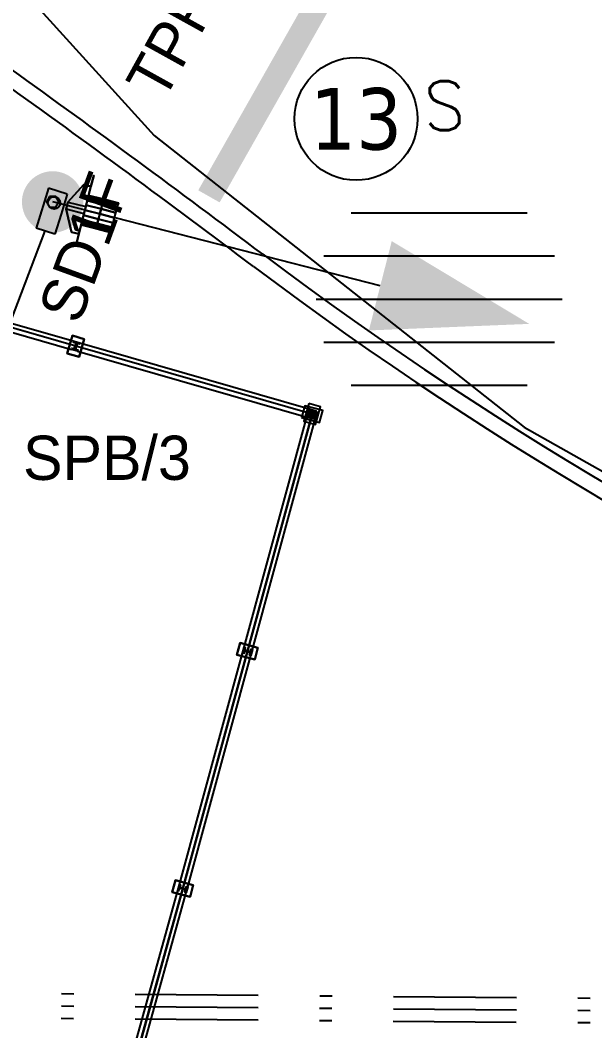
# Model space of a CAD drawing. Extents: x 421500 to 422711, y 436000 to 437000.
# Drawn here: x 421956.13 to 421960.8, y 436513.51 to 436521.73 of the extents above; entities that cross this region are included whole.
import ezdxf
from ezdxf.enums import TextEntityAlignment as Align

# ---------------------------------------------------------------- set-up
doc = ezdxf.new("R2010")
doc.units = 0
doc.linetypes.add('1001', pattern=[2, 1, 0, 1])
doc.linetypes.add('XREF UTC_716709_AJB_1b$0$DASHDOT1', pattern=[2, 1, -0.5, 0, -0.5])
doc.layers.get('0').update_dxf_attribs({"color": 210})
for name, color, linetype in [('716709-ExBase$0$XC-LCCCarriageway', 251, 'Continuous'), ('Lines', 1, 'Continuous'), ('Pr-Kerb', 2, 'Continuous'), ('Pr-KerbEdge', 8, 'Continuous'), ('Pr-PGR', 7, 'Continuous'), ('Pr-PGR-Panels', 4, 'Continuous'), ('Pr-Poles', 2, 'Continuous'), ('XREF UTC_716709_AJB_1b$0$DATA', 7, 'Continuous'), ('XREF UTC_716709_AJB_1b$0$du-UTCBOX', 42, 'Continuous'), ('XREF UTC_716709_AJB_1b$0$du-UTCDUCT-F1', 42, 'XREF UTC_716709_AJB_1b$0$DASHDOT1'), ('XREF UTC_716709_AJB_1b$0$du-UTCTEXT', 42, 'Continuous'), ('XREF UTC_716709_AJB_1b$0$NUMBERS', 7, 'Continuous'), ('XREF UTC_716709_AJB_1b$0$Pole-Type', 4, 'Continuous'), ('XREF UTC_716709_AJB_1b$0$SETOUT', 4, 'Continuous'), ('XREF UTC_716709_AJB_1b$0$Signals', 7, 'Continuous'), ('XREF UTC_716709_AJB_1b$0$SIGSnumbers', 7, 'Continuous'), ('XREF UTC_716709_AJB_1b$0$VIEW', 7, 'Continuous')]:
    doc.layers.add(name, color=color, linetype=linetype)
doc.styles.add('XREF UTC_716709_AJB_1b$0$KTS_TAHOMA', font='tahoma.ttf')
doc.styles.add('XREF UTC_716709_AJB_1b$0$Romans', font='romans.shx', dxfattribs={"width": 0.9})
doc.styles.add('XREF UTC_716709_AJB_1b$0$Standard', font='txt')

# ---------------------------------------------------------------- blocks, each defined once
blk = doc.blocks.new('plan-pgr-2')
for p, q in [((0, 0), (2, 0)), ((1.975, 0.035), (0.025, 0.035)), ((1.975, -0.035), (0.025, -0.035))]:
    blk.add_line(p, q)
for points in [[(0.05, -0.075), (0.05, 0.075), (-0.05, 0.075), (-0.05, -0.075)], [(2.05, 0.075), (2.05, -0.075), (1.95, -0.075), (1.95, 0.075)]]:
    blk.add_lwpolyline(points, close=True)
at = {"flags": 128}
for points in [[(-0.025, 0.035), (0.025, 0.035), (0.025, 0.025), (0.005, 0.025), (0.005, -0.025), (0.025, -0.025), (0.025, -0.035), (-0.025, -0.035), (-0.025, -0.025), (-0.005, -0.025), (-0.005, 0.025), (-0.025, 0.025)], [(1.975, 0.035), (2.025, 0.035), (2.025, 0.025), (2.005, 0.025), (2.005, -0.025), (2.025, -0.025), (2.025, -0.035), (1.975, -0.035), (1.975, -0.025), (1.995, -0.025), (1.995, 0.025), (1.975, 0.025)]]:
    blk.add_lwpolyline(points, close=True, dxfattribs=at)
for centre in [(0, 0), (2, 0)]:
    blk.add_circle(centre, 0.0025)
blk = doc.blocks.new('pole')
blk.add_circle((0, 0), 0.05)
blk = doc.blocks.new('XREF UTC_716709_AJB_1b$0$pole')
at = {"const_width": 0.25}
blk.add_lwpolyline([(-0.125, 0, 1), (0.125, 0, 1)], format="xyb", close=True, dxfattribs=at)
at = {"layer": 'XREF UTC_716709_AJB_1b$0$SETOUT', "const_width": 0.125}
blk.add_lwpolyline([(-0.0625, 0, 1), (0.0625, 0, 1)], format="xyb", close=True, dxfattribs=at)
at = {"layer": 'XREF UTC_716709_AJB_1b$0$VIEW'}
blk.add_lwpolyline([(-0.025, 0.0433), (-0.05, 0), (-0.025, -0.0433), (0.025, -0.0433), (0.05, 0), (0.025, 0.0433)], close=True, dxfattribs=at)
at = {"layer": 'XREF UTC_716709_AJB_1b$0$DATA', "style": 'XREF UTC_716709_AJB_1b$0$Standard', "flags": 9}
for tag, p in [('HEIGHT', (0.5, 1)), ('TYPE', (0.5, 0.75)), ('NUM', (0.5, 0.5)), ('SITE', (0.5, 0.25)), ('IDENT', (0.5, 0))]:
    blk.add_attdef(tag, p, '', height=0.2, dxfattribs=at)
blk = doc.blocks.new('XREF UTC_716709_AJB_1b$0$HD001P')
at = {"linetype": 'Continuous'}
blk.add_line((0, 2.75), (0, 0), dxfattribs=at)
blk.add_solid([(0.375, 2.75), (-0.375, 2.75), (0, 4)], dxfattribs=at)
at = {"layer": 'XREF UTC_716709_AJB_1b$0$VIEW', "color": 1, "linetype": 'Continuous', "extrusion": (0, 1, 0), "const_width": 0.1}
blk.add_lwpolyline([(0.05, 2.94, 1), (-0.05, 2.94, 1)], format="xyb", close=True, dxfattribs=at)
at = {"layer": 'XREF UTC_716709_AJB_1b$0$VIEW', "color": 2, "linetype": 'Continuous', "extrusion": (0, 1, 0), "const_width": 0.1}
blk.add_lwpolyline([(0.05, 2.62, 1), (-0.05, 2.62, 1)], format="xyb", close=True, dxfattribs=at)
at = {"layer": 'XREF UTC_716709_AJB_1b$0$VIEW', "color": 3, "linetype": 'Continuous', "extrusion": (0, 1, 0), "const_width": 0.1}
blk.add_lwpolyline([(0.05, 2.3, 1), (-0.05, 2.3, 1)], format="xyb", close=True, dxfattribs=at)
at = {"layer": 'XREF UTC_716709_AJB_1b$0$VIEW', "color": 7, "linetype": 'Continuous'}
for points in [[(-0.2, 0.27, 2.1), (-0.29, 0.27, 2.1), (-0.29, 0.27, 3.2), (-0.2, 0.27, 3.2)], [(0.29, 0.27, 2.1), (0.2, 0.27, 2.1), (0.2, 0.27, 3.2), (0.29, 0.27, 3.2)]]:
    blk.add_3dface(points, dxfattribs=at)
at = {"layer": 'XREF UTC_716709_AJB_1b$0$VIEW', "linetype": 'Continuous'}
for points in [[(0.2, 0.27, 2.1), (-0.2, 0.27, 2.1), (-0.2, 0.27, 3.2), (0.2, 0.27, 3.2)], [(-0.2, 0.21, 2.1), (-0.2, 0.27, 2.1), (-0.2, 0.27, 3.2), (-0.2, 0.21, 3.2)], [(-0.03, 0.12, 2.1), (-0.03, 0.27, 2.1), (-0.2, 0.27, 2.1), (-0.2, 0.21, 2.1)], [(-0.03, 0.12, 3.2), (-0.03, 0.27, 3.2), (-0.2, 0.27, 3.2), (-0.2, 0.21, 3.2)], [(0.03, 0.27, 2.1), (0.03, 0.12, 2.1), (-0.03, 0.12, 2.1), (-0.03, 0.27, 2.1)], [(0.03, 0.27, 3.2), (0.03, 0.12, 3.2), (-0.03, 0.12, 3.2), (-0.03, 0.27, 3.2)], [(0.2, 0.21, 2.1), (0.2, 0.27, 2.1), (0.03, 0.27, 2.1), (0.03, 0.12, 2.1)], [(0.2, 0.21, 3.2), (0.2, 0.27, 3.2), (0.03, 0.27, 3.2), (0.03, 0.12, 3.2)], [(0.2, 0.21, 2.1), (0.2, 0.27, 2.1), (0.2, 0.27, 3.2), (0.2, 0.21, 3.2)], [(-0.2, 0.21, 2.1), (-0.03, 0.12, 2.1), (-0.03, 0.12, 3.2), (-0.2, 0.21, 3.2)], [(0.03, 0.12, 2.1), (0.2, 0.21, 2.1), (0.2, 0.21, 3.2), (0.03, 0.12, 3.2)], [(-0.03, 0.12, 2.1), (0.03, 0.12, 2.1), (0.03, 0.12, 3.2), (-0.03, 0.12, 3.2)]]:
    blk.add_3dface(points, dxfattribs=at)
at = {"layer": 'XREF UTC_716709_AJB_1b$0$DATA', "style": 'XREF UTC_716709_AJB_1b$0$Standard', "flags": 9}
for tag, p in [('SUPPORT', (0.75, 1.5)), ('BRACKETS', (0.75, 1.25)), ('HEIGHT', (0.75, 1)), ('CABLE', (0.75, 0.75)), ('PHASE', (0.75, 0.5)), ('TYPE', (0.75, 0.25)), ('NUM', (0.75, 0)), ('SITE', (0.75, -0.25)), ('IDENT', (0.75, -0.5))]:
    blk.add_attdef(tag, p, '', height=0.2, dxfattribs=at)
at = {"layer": 'XREF UTC_716709_AJB_1b$0$VIEW', "linetype": 'Continuous'}
mesh = blk.add_polymesh((13, 3), dxfattribs=at)
for k, corner in enumerate([(0.1083, 0.27, 2.8775), (0.1083, 0.395, 2.8775), (0.1083, 0.52, 2.8775), (0.1231, 0.27, 2.9183), (0.1231, 0.395, 2.9183), (0.1231, 0.52, 2.9183), (0.1231, 0.27, 2.9617), (0.1231, 0.395, 2.9617), (0.1231, 0.52, 2.9617), (0.1083, 0.27, 3.0025), (0.1083, 0.395, 3.0025), (0.1083, 0.52, 3.0025), (0.0803, 0.27, 3.0358), (0.0803, 0.395, 3.0358), (0.0803, 0.52, 3.0358), (0.0428, 0.27, 3.0575), (0.0428, 0.395, 3.0575), (0.0428, 0.52, 3.0575), (0, 0.27, 3.065), (0, 0.395, 3.065), (0, 0.52, 3.065), (-0.0428, 0.27, 3.0575), (-0.0428, 0.395, 3.0575), (-0.0428, 0.52, 3.0575), (-0.0803, 0.27, 3.0358), (-0.0803, 0.395, 3.0358), (-0.0803, 0.52, 3.0358), (-0.1083, 0.27, 3.0025), (-0.1083, 0.395, 3.0025), (-0.1083, 0.52, 3.0025), (-0.1231, 0.27, 2.9617), (-0.1231, 0.395, 2.9617), (-0.1231, 0.52, 2.9617), (-0.1231, 0.27, 2.9183), (-0.1231, 0.395, 2.9183), (-0.1231, 0.52, 2.9183), (-0.1083, 0.27, 2.8775), (-0.1083, 0.395, 2.8775), (-0.1083, 0.52, 2.8775)]):
    mesh.set_mesh_vertex(divmod(k, 3), corner)
mesh = blk.add_polymesh((13, 3), dxfattribs=at)
for k, corner in enumerate([(0.1083, 0.27, 2.5575), (0.1083, 0.395, 2.5575), (0.1083, 0.52, 2.5575), (0.1231, 0.27, 2.5983), (0.1231, 0.395, 2.5983), (0.1231, 0.52, 2.5983), (0.1231, 0.27, 2.6417), (0.1231, 0.395, 2.6417), (0.1231, 0.52, 2.6417), (0.1083, 0.27, 2.6825), (0.1083, 0.395, 2.6825), (0.1083, 0.52, 2.6825), (0.0803, 0.27, 2.7158), (0.0803, 0.395, 2.7158), (0.0803, 0.52, 2.7158), (0.0428, 0.27, 2.7375), (0.0428, 0.395, 2.7375), (0.0428, 0.52, 2.7375), (0, 0.27, 2.745), (0, 0.395, 2.745), (0, 0.52, 2.745), (-0.0428, 0.27, 2.7375), (-0.0428, 0.395, 2.7375), (-0.0428, 0.52, 2.7375), (-0.0803, 0.27, 2.7158), (-0.0803, 0.395, 2.7158), (-0.0803, 0.52, 2.7158), (-0.1083, 0.27, 2.6825), (-0.1083, 0.395, 2.6825), (-0.1083, 0.52, 2.6825), (-0.1231, 0.27, 2.6417), (-0.1231, 0.395, 2.6417), (-0.1231, 0.52, 2.6417), (-0.1231, 0.27, 2.5983), (-0.1231, 0.395, 2.5983), (-0.1231, 0.52, 2.5983), (-0.1083, 0.27, 2.5575), (-0.1083, 0.395, 2.5575), (-0.1083, 0.52, 2.5575)]):
    mesh.set_mesh_vertex(divmod(k, 3), corner)
mesh = blk.add_polymesh((13, 3), dxfattribs=at)
for k, corner in enumerate([(0.1083, 0.27, 2.2375), (0.1083, 0.395, 2.2375), (0.1083, 0.52, 2.2375), (0.1231, 0.27, 2.2783), (0.1231, 0.395, 2.2783), (0.1231, 0.52, 2.2783), (0.1231, 0.27, 2.3217), (0.1231, 0.395, 2.3217), (0.1231, 0.52, 2.3217), (0.1083, 0.27, 2.3625), (0.1083, 0.395, 2.3625), (0.1083, 0.52, 2.3625), (0.0803, 0.27, 2.3958), (0.0803, 0.395, 2.3958), (0.0803, 0.52, 2.3958), (0.0428, 0.27, 2.4175), (0.0428, 0.395, 2.4175), (0.0428, 0.52, 2.4175), (0, 0.27, 2.425), (0, 0.395, 2.425), (0, 0.52, 2.425), (-0.0428, 0.27, 2.4175), (-0.0428, 0.395, 2.4175), (-0.0428, 0.52, 2.4175), (-0.0803, 0.27, 2.3958), (-0.0803, 0.395, 2.3958), (-0.0803, 0.52, 2.3958), (-0.1083, 0.27, 2.3625), (-0.1083, 0.395, 2.3625), (-0.1083, 0.52, 2.3625), (-0.1231, 0.27, 2.3217), (-0.1231, 0.395, 2.3217), (-0.1231, 0.52, 2.3217), (-0.1231, 0.27, 2.2783), (-0.1231, 0.395, 2.2783), (-0.1231, 0.52, 2.2783), (-0.1083, 0.27, 2.2375), (-0.1083, 0.395, 2.2375), (-0.1083, 0.52, 2.2375)]):
    mesh.set_mesh_vertex(divmod(k, 3), corner)
blk = doc.blocks.new('XREF UTC_716709_AJB_1b$0$LOUVR200')
at = {"linetype": 'Continuous'}
for p, q in [((0, -1), (0, 1)), ((-0.35, -0.9381), (-0.35, 0.9381)), ((0.35, -0.9381), (0.35, 0.9381)), ((-0.7, -0.7159), (-0.7, 0.7159)), ((0.7, -0.7159), (0.7, 0.7159))]:
    blk.add_line(p, q, dxfattribs=at)
blk = doc.blocks.new('XREF UTC_716709_AJB_1b$0$TPRS')
for p, q in [((0.1, 0.08), (-0.24, 0.08)), ((-0.24, -0.08), (-0.24, 0.08)), ((0.1, -0.08), (0.1, 0.08)), ((-0.07, -0.08), (-0.24, -0.08)), ((0.1, -0.08), (-0.07, -0.08))]:
    blk.add_line(p, q)
blk.add_circle((0, 0), 0.05)
blk = doc.blocks.new('XREF UTC_716709_AJB_1b$0$poleno')
at = {"layer": 'XREF UTC_716709_AJB_1b$0$NUMBERS'}
blk.add_circle((0, 0), 1, dxfattribs=at)
at = {"layer": 'XREF UTC_716709_AJB_1b$0$NUMBERS', "style": 'XREF UTC_716709_AJB_1b$0$KTS_TAHOMA'}
blk.add_attdef('NUMBER', text='', height=1, dxfattribs=at).set_placement((0, 0), align=Align.MIDDLE)

msp = doc.modelspace()

# ---------------------------------------------------------------- linework, layer by layer
at = {"layer": '716709-ExBase$0$XC-LCCCarriageway', "flags": 128}
msp.add_lwpolyline([(421950.4587, 436532.7986), (421951.313, 436529.7583), (421952.5803, 436526.8658), (421954.6401, 436523.6338), (421957.2137, 436520.7939), (421960.2238, 436518.4219), (421963.0731, 436516.8157), (421966.1219, 436515.6309), (421969.3089, 436514.8948), (421972.4849, 436514.6245), (421975.6676, 436514.8), (421978.7944, 436515.4192), (421982.4669, 436516.7723), (421985.8525, 436518.7356), (421988.858, 436521.242), (421991.5812, 436524.4629), (421993.6736, 436528.1255), (421995.0484, 436532.1137)], dxfattribs=at)
msp.add_lwpolyline([(421950.4587, 436532.7986), (421951.313, 436529.7583), (421952.5803, 436526.8658), (421954.6401, 436523.6338), (421957.2137, 436520.7939), (421960.2238, 436518.4219), (421963.0731, 436516.8157), (421966.1219, 436515.6309), (421969.3089, 436514.8948), (421972.4849, 436514.6245), (421975.6676, 436514.8), (421978.7944, 436515.4192), (421982.4669, 436516.7723), (421985.8525, 436518.7356), (421988.858, 436521.242), (421991.5812, 436524.4629), (421993.6736, 436528.1255), (421995.0484, 436532.1137)], dxfattribs=at)
at = {"layer": 'Lines', "linetype": '1001', "const_width": 0.2, "flags": 128}
msp.add_lwpolyline([(421962.3884, 436528.6374), (421957.6597, 436520.2996)], dxfattribs=at)
at = {"layer": 'Pr-Kerb', "flags": 128}
for points in [[(421958.0973, 436519.8283, 0.006352), (421956.051, 436521.3339)], [(421958.0973, 436519.8283, 0.121047), (421971.4963, 436514.103)]]:
    msp.add_lwpolyline(points, format="xyb", dxfattribs=at)
at = {"layer": 'Pr-KerbEdge'}
for centre, radius, start, end in [((421897.8162, 436440.0399), 99.875, 52.928487, 54.38418), ((421976.4482, 436544.2333), 30.6595, 233.05936, 260.66694)]:
    msp.add_arc(centre, radius, start, end, dxfattribs=at)
at = {"layer": 'Pr-PGR', "flags": 128}
msp.add_lwpolyline([(421951.6116, 436503.6265), (421953.0561, 436505.0098), (421954.5681, 436506.3189), (421955.3426, 436506.9515), (421955.8688, 436508.8811), (421956.3925, 436510.8113), (421956.9145, 436512.742), (421957.4469, 436514.6698), (421957.973, 436516.5994), (421958.4991, 436518.5289), (421956.5768, 436519.0809), (421954.6545, 436519.6329)], dxfattribs=at)
at = {"layer": 'XREF UTC_716709_AJB_1b$0$du-UTCDUCT-F1', "flags": 128}
for points in [[(421956.3244, 436520.0182), (421955.8911, 436518.8738)], [(421954.9606, 436513.8273), (421967.364, 436513.7242)], [(421954.9598, 436513.7273), (421967.3632, 436513.6242)], [(421954.9589, 436513.6273), (421967.3624, 436513.5242)]]:
    msp.add_lwpolyline(points, dxfattribs=at)

# ---------------------------------------------------------------- block references
at = {"layer": 'Pr-PGR-Panels'}
for p, rotation in [((421956.5768, 436519.0809), 163.9792503465917), ((421958.4991, 436518.5289), 163.9792503465917), ((421958.4991, 436518.5289), 254.7493607470934), ((421957.973, 436516.5994), 254.7493607467573), ((421957.4469, 436514.6698), 254.5609191322038)]:
    msp.add_blockref('plan-pgr-2', p, dxfattribs=dict(at, rotation=rotation))
at = {"layer": 'Pr-Poles'}
msp.add_blockref('pole', (421956.401, 436520.2457), dxfattribs=at)
at = {"layer": 'XREF UTC_716709_AJB_1b$0$du-UTCBOX', "color": 7, "rotation": 72.83094007105639}
msp.add_blockref('XREF UTC_716709_AJB_1b$0$TPRS', (421956.401, 436520.2457), dxfattribs=at)
at = {"layer": 'XREF UTC_716709_AJB_1b$0$Signals'}
for name, p, rotation in [('XREF UTC_716709_AJB_1b$0$HD001P', (421956.3891, 436520.2541), 255.643227507861), ('XREF UTC_716709_AJB_1b$0$LOUVR200', (421959.5327, 436519.4646), 270)]:
    msp.add_blockref(name, p, dxfattribs=dict(at, rotation=rotation))
msp.add_blockref('XREF UTC_716709_AJB_1b$0$pole', (421956.3891, 436520.2541), dxfattribs=at)
at = {"layer": 'XREF UTC_716709_AJB_1b$0$SIGSnumbers', "xscale": 0.5, "yscale": 0.5, "zscale": 0.6}
msp.add_blockref('XREF UTC_716709_AJB_1b$0$poleno', (421958.8557, 436520.93), dxfattribs=at).add_auto_attribs({'NUMBER': '13'})

# ---------------------------------------------------------------- texts
at = {"layer": 'XREF UTC_716709_AJB_1b$0$du-UTCTEXT', "style": 'XREF UTC_716709_AJB_1b$0$Standard'}
for s, rotation, p in [('TPRS/7', 61, (421957.2889, 436521.0607)), ('SD1F', 69.89871, (421956.6047, 436519.2475))]:
    msp.add_text(s, height=0.36, rotation=rotation, dxfattribs=at).set_placement(p)
msp.add_text('SPB/3', height=0.36, dxfattribs=at).set_placement((421956.1481, 436517.9933))
at = {"layer": 'XREF UTC_716709_AJB_1b$0$Pole-Type', "style": 'XREF UTC_716709_AJB_1b$0$Romans'}
msp.add_text('S', height=0.4, dxfattribs=at).set_placement((421959.4035, 436520.8372))

doc.saveas('drawing.dxf')
